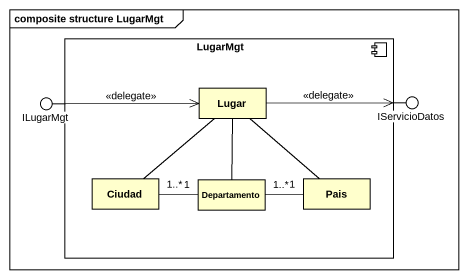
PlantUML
@startuml
mainframe composite structure LugarMgt
component LugarMgt {
  rectangle Lugar
  rectangle Ciudad
  rectangle Departamento
  rectangle Pais
}
() ILugarMgt
() IServicioDatos
LugarMgt -left- ILugarMgt
LugarMgt -right- IServicioDatos
ILugarMgt -right-> Lugar : <<delegate>>
Lugar -right-> IServicioDatos : <<delegate>>
Lugar -- Ciudad
Lugar -- Pais
Departamento -up- Lugar
Departamento "1" -left- "1..*" Ciudad
Pais "1" -left- "1..*" Departamento
@enduml
